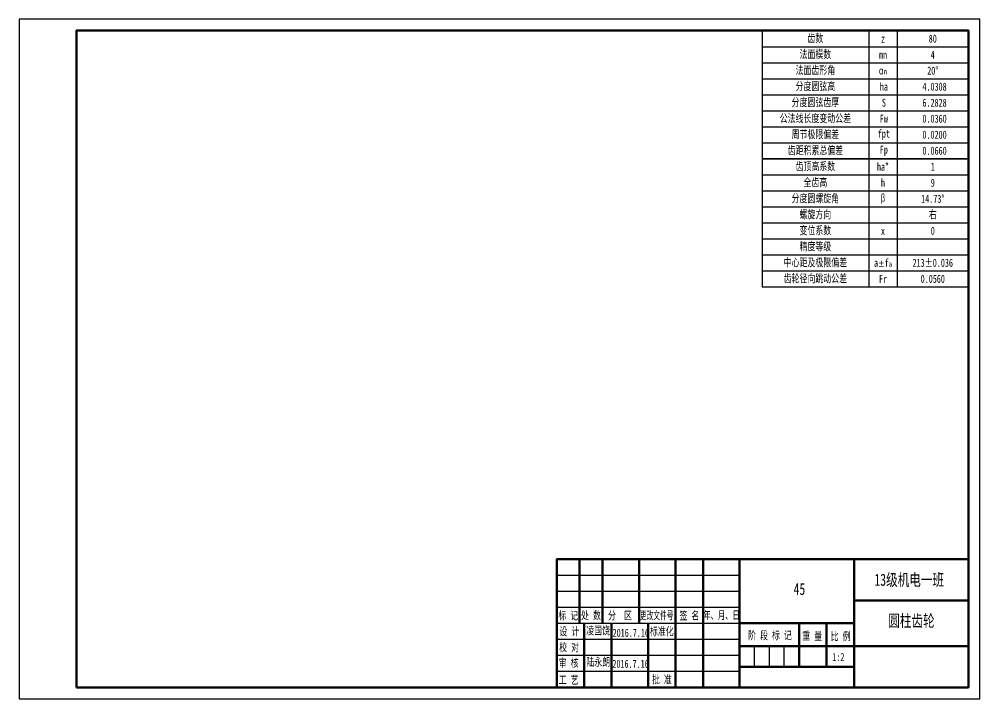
# Model space of a CAD drawing. Header units: millimetres. Extents: x -202 to 1430, y -301 to 131.
# Drawn here: x 1010.2 to 1430.2, y -184.3 to 112.7 of the extents above; entities that cross this region are included whole.
import ezdxf

# ---------------------------------------------------------------- set-up
doc = ezdxf.new("R2010")
doc.units = ezdxf.units.MM
doc.layers.add('lable', color=7, linetype='Continuous', lineweight=25)
doc.layers.add('title', color=7, linetype='Continuous')
doc.styles.get("Standard").update_dxf_attribs({"font": '', "width": 0.707})
doc.styles.get('Standard').set_extended_font_data('SimSun')

# ---------------------------------------------------------------- blocks, each defined once
blk = doc.blocks.new('a3 sheet2')
at = {"layer": 'Defpoints'}
blk.add_lwpolyline([(-419.99, 0.26), (0.01, 0.26), (0.01, 297.26), (-419.99, 297.26)], close=True, dxfattribs=at)
at = {"layer": 'lable'}
for p, q in [((-95.21, 292.26), (-4.99, 292.26)), ((-95.21, 292.26), (-95.21, 271.24)), ((-48.54, 292.29), (-48.54, 236.27)), ((-36.1, 292.26), (-36.1, 180.27)), ((-95.21, 285.26), (-4.99, 285.26)), ((-95.21, 278.26), (-4.99, 278.26)), ((-95.21, 271.26), (-4.99, 271.26)), ((-95.21, 271.26), (-95.21, 236.27)), ((-95.21, 264.26), (-4.99, 264.26)), ((-95.21, 257.26), (-4.99, 257.26)), ((-95.21, 250.26), (-4.99, 250.26)), ((-95.21, 243.26), (-4.99, 243.26)), ((-95.21, 236.27), (-95.21, 180.27)), ((-95.21, 236.26), (-4.99, 236.26)), ((-48.55, 236.26), (-48.55, 180.27)), ((-95.21, 229.26), (-4.99, 229.26)), ((-95.21, 222.26), (-4.99, 222.26)), ((-95.21, 215.26), (-4.99, 215.26)), ((-95.21, 208.26), (-4.99, 208.26)), ((-92.29, 208.26), (-4.99, 208.26)), ((-95.21, 201.27), (-4.99, 201.27)), ((-95.21, 194.27), (-4.99, 194.27)), ((-95.21, 187.27), (-4.99, 187.27)), ((-95.21, 180.27), (-4.99, 180.27)), ((-184.99, 61.45), (-184.99, 5.45)), ((-366.2, 5.45), (-184.99, 5.45)), ((-271.9, 5.45), (-184.99, 5.45))]:
    blk.add_line(p, q, dxfattribs=at)
at = {"layer": 'title'}
for p, q in [((-4.99, 236.26), (-95.21, 236.26)), ((-184.99, 54.26), (-104.99, 54.26)), ((-184.99, 47.26), (-104.99, 47.26)), ((-184.99, 40.26), (-104.99, 40.26)), ((-184.99, 33.26), (-104.99, 33.26)), ((-184.99, 26.26), (-104.99, 26.26)), ((-98.49, 14.26), (-98.49, 23.26)), ((-91.99, 14.26), (-91.99, 23.26)), ((-85.49, 14.26), (-85.49, 23.26)), ((-184.99, 19.26), (-104.99, 19.26)), ((-184.99, 12.26), (-104.99, 12.26))]:
    blk.add_line(p, q, dxfattribs=at)
at = {"layer": 'title', "lineweight": 53}
for p, q in [((-174.99, 61.26), (-174.99, 33.26)), ((-164.99, 61.26), (-164.99, 33.26)), ((-148.99, 61.26), (-148.99, 33.26)), ((-132.99, 61.26), (-132.99, 33.26)), ((-120.99, 61.26), (-120.99, 33.26)), ((-54.99, 61.26), (-54.99, 5.26)), ((-54.99, 43.26), (-4.99, 43.26)), ((-172.99, 5.26), (-172.99, 33.26)), ((-160.99, 5.26), (-160.99, 33.26)), ((-144.99, 5.26), (-144.99, 33.26)), ((-132.99, 5.26), (-132.99, 33.26)), ((-120.99, 5.26), (-120.99, 33.26)), ((-104.99, 33.26), (-54.99, 33.26)), ((-78.99, 14.26), (-78.99, 33.26)), ((-66.99, 14.26), (-66.99, 33.26)), ((-104.99, 23.26), (-54.99, 23.26)), ((-54.99, 23.26), (-4.99, 23.26)), ((-104.99, 14.26), (-54.99, 14.26))]:
    blk.add_line(p, q, dxfattribs=at)
at = {"layer": 'title', "lineweight": 50}
for p in [(-104.99, 61.26), (-104.99, 5.26)]:
    blk.add_line(p, (-104.99, 33.26), dxfattribs=at)
at = {"layer": 'title', "lineweight": 80}
blk.add_lwpolyline([(-394.99, 5.26), (-4.99, 5.26), (-4.99, 292.26), (-394.99, 292.26)], close=True, dxfattribs=at)
at = {"layer": 'title', "lineweight": 53}
blk.add_lwpolyline([(-184.99, 5.26), (-4.99, 5.26), (-4.99, 61.26), (-184.99, 61.26)], close=True, dxfattribs=at)
at = {"insert": (-81.37, 50.87), "char_height": 5.25, "attachment_point": 1}
blk.add_mtext_dynamic_manual_height_columns('45', width=24.4308, gutter_width=12.5, heights=[0], dxfattribs=at)
at = {"layer": 'lable', "attachment_point": 5}
for s, insert, char_height, width in [('齿数', (-71.88, 288.76), 3.5, 44.3267), ('80', (-20.55, 288.76), 3.5, 28.773), ('z', (-42.32, 288.76), 3.5, 10.1133), ('法面模数', (-71.88, 281.76), 3.5, 44.3267), ('mn', (-42.32, 281.76), 3.5, 10.1133), ('4', (-20.55, 281.76), 3.5, 28.773), ('法面齿形角', (-71.88, 274.76), 3.5, 44.3267), ('{\\fArial|b0|i0|c134|p34;\\H0.95833x;\\C256;α\\fSimSun|b0|i0|c134|p2;\\H0.78261x;n}', (-42.32, 274.76), 3.4996, 10.1133), ('20%%D', (-20.55, 274.76), 3.5, 28.773), ('分度圆弦高', (-71.87, 267.76), 3.5, 44.3289), ('ha', (-41.93, 267.76), 3.5, 10.8878), ('4.0308', (-19.77, 267.76), 3.5, 28.7758), ('分度圆弦齿厚', (-71.87, 260.76), 3.5, 44.3289), ('S', (-41.93, 260.76), 3.5, 10.8878), ('6.2828', (-19.77, 260.76), 3.5, 28.7758), ('公法线长度变动公差', (-71.87, 253.76), 3.5, 44.3289), ('Fw', (-41.93, 253.76), 3.5, 10.8878), ('0.0360', (-19.77, 253.76), 3.5, 28.7758), ('周节极限偏差', (-71.87, 246.76), 3.5, 44.3289), ('fpt', (-41.93, 246.76), 3.5, 10.8878), ('0.0200', (-19.77, 246.76), 3.5, 28.7758), ('齿距积累总偏差', (-71.87, 239.76), 3.5, 44.3289), ('Fp', (-41.93, 239.76), 3.5, 10.8878), ('0.0660', (-19.77, 239.76), 3.5, 28.7758), ('齿顶高系数', (-71.88, 232.76), 3.5, 44.3267), ('ha*', (-42.32, 232.76), 3.5, 10.1133), ('1', (-20.55, 232.76), 3.5, 28.773), ('全齿高', (-71.88, 225.76), 3.5, 44.3267), ('h', (-42.32, 225.76), 3.5, 10.1133), ('9', (-20.55, 225.76), 3.5, 28.773), ('分度圆螺旋角', (-71.88, 218.76), 3.5, 44.3267), ('{\\fArial|b0|i0|c134|p34;\\H0.95833x;\\C256;β}', (-42.32, 218.76), 3.4996, 10.1133), ('14.73%%D', (-20.55, 218.76), 3.5, 28.773), ('螺旋方向', (-71.88, 211.76), 3.5, 44.3267), ('右', (-20.55, 211.76), 3.5, 28.773), ('变位系数', (-71.88, 204.76), 3.5, 44.3267), ('0', (-20.55, 204.76), 3.5, 28.773), ('x', (-42.32, 204.76), 3.5, 10.1133), ('精度等级', (-71.88, 197.77), 3.5, 44.3267), ('中心距及极限偏差', (-71.88, 190.77), 3.5, 44.3267), ('a{\\H0.71436x;%%P}f{\\H0.71436x;a}', (-42.32, 190.77), 3.4996, 10.1133), ('213%%P0.036', (-20.55, 190.77), 3.4996, 28.773), ('齿轮径向跳动公差', (-71.88, 183.77), 3.5, 44.3267), ('Fr', (-42.32, 183.77), 3.5, 10.1133), ('0.0560', (-20.55, 183.77), 3.5, 28.773)]:
    blk.add_mtext(s, dxfattribs=dict(at, insert=insert, char_height=char_height, width=width))
at = {"layer": 'title'}
for s, width, p in [('标 记', 0.707, (-184.26, 34.88)), ('处 数', 0.707, (-174.36, 35.01)), ('分  区', 0.707, (-162.54, 34.89)), ('更改文件号', 0.6, (-148.63, 34.98)), ('签 名', 0.707, (-131.32, 34.88)), ('年、月、日', 0.65, (-120.84, 35.06)), ('设 计', 0.707, (-183.82, 27.93)), ('标准化', 0.707, (-144.23, 27.98)), ('阶 段 标 记', 0.707, (-101.33, 26.23)), ('重 量', 0.707, (-77.62, 25.99)), ('比 例', 0.707, (-65.2, 25.82)), ('校 对', 0.707, (-183.9, 20.98)), ('审 核', 0.707, (-184.1, 14.14)), ('工 艺', 0.707, (-184.09, 6.74)), ('批 准', 0.707, (-143.34, 6.95))]:
    blk.add_text(s, height=3.5, dxfattribs=dict(at, width=width)).set_placement(p)
at = {"layer": 'title', "attachment_point": 1}
for s, width, insert, char_height in [('13级机电一班', 32.7637, (-46.01, 54.9), 5.25), ('圆柱齿轮', 25.872, (-40, 36.99), 5.25), ('2016.7.16', 14.1365, (-160.54, 30.85), 3.5), ('陆永朗', 10.664, (-172.03, 18.09), 3.5), ('2016.7.16', 12.704, (-160.63, 17.3), 3.5), ('1:2', 9.0577, (-64.49, 20.26), 3.5)]:
    blk.add_mtext_dynamic_manual_height_columns(s, width=width, gutter_width=12.5, heights=[0], dxfattribs=dict(at, insert=insert, char_height=char_height))
at = {"layer": 'title', "insert": (-172.05, 31.85), "char_height": 3.5, "attachment_point": 1}
blk.add_mtext('凌国饶', dxfattribs=at)

msp = doc.modelspace()

# ---------------------------------------------------------------- block references
at = {"layer": 'lable'}
msp.add_blockref('a3 sheet2', (1430.177, -184.553), dxfattribs=at)

doc.saveas('drawing.dxf')
